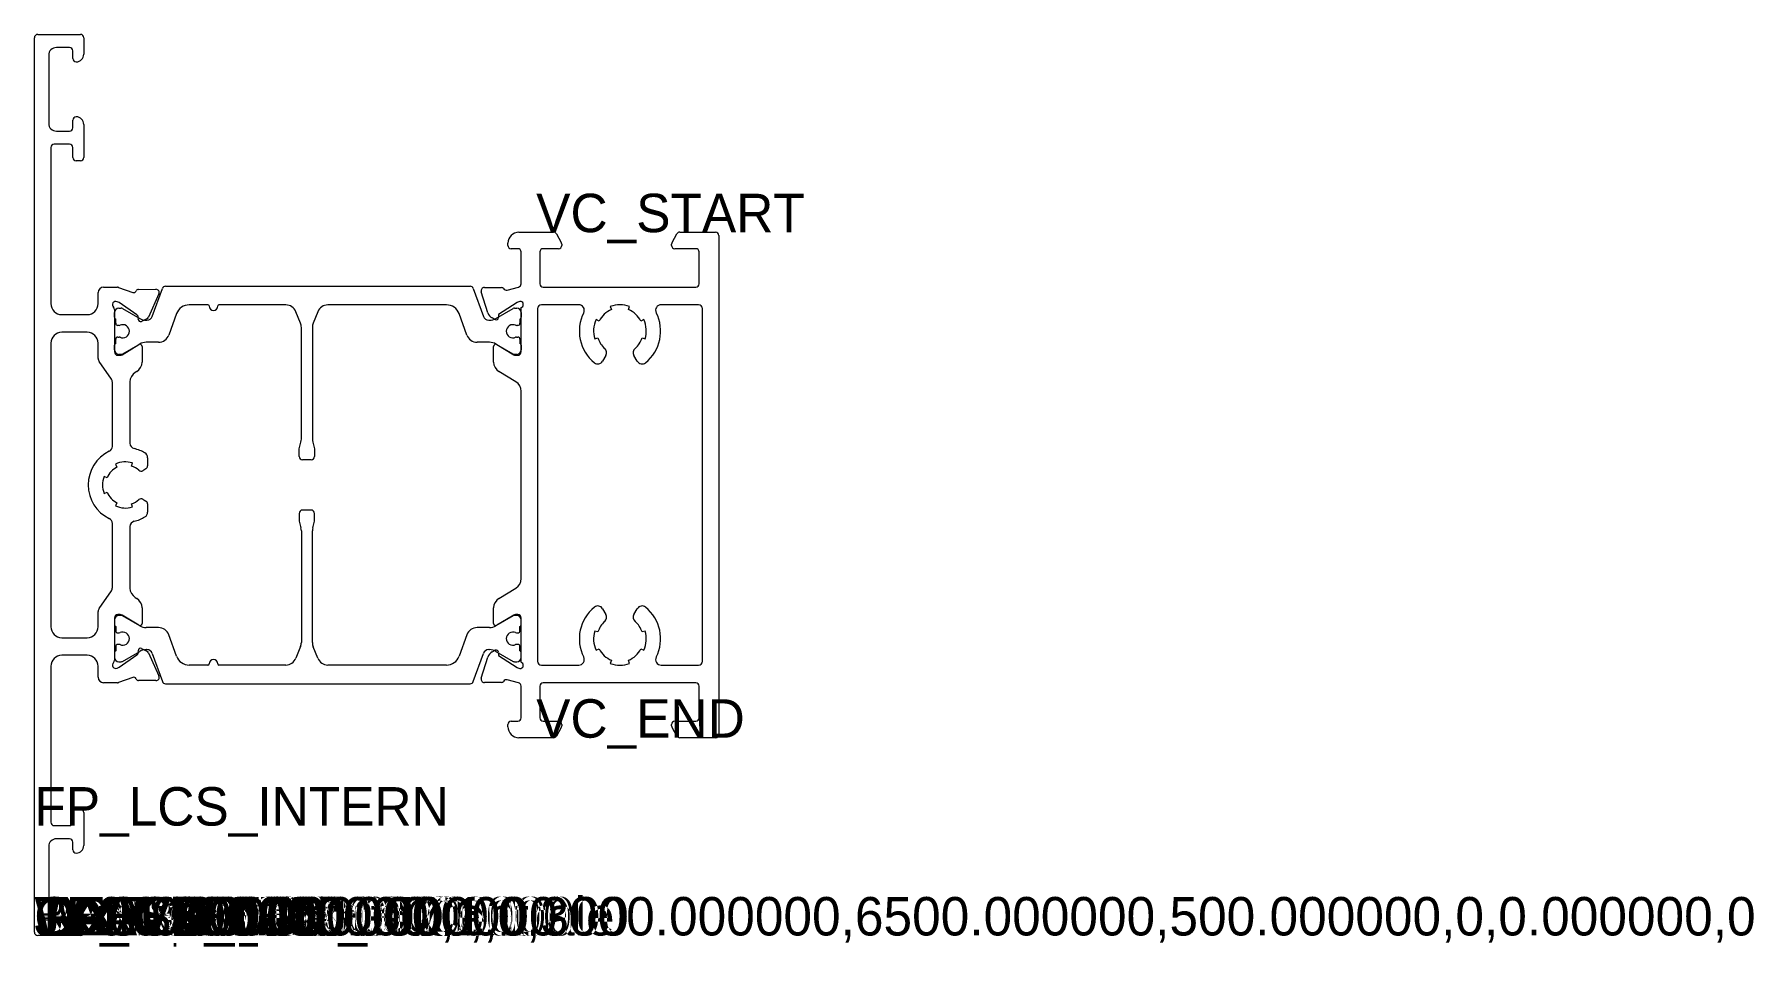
# Model space of a CAD drawing. Header units: metres. Extents: x 0 to 181, y -1 to 263.
# Drawn here: x 24.6 to 181.1, y 179.9 to 262.9 of the extents above; entities outside this region: 4.
import ezdxf

# ---------------------------------------------------------------- set-up
doc = ezdxf.new("R2010")
doc.units = ezdxf.units.M

msp = doc.modelspace()

# ---------------------------------------------------------------- linework, layer by layer
for p, q in [((24.577257, 181.161642), (24.577257, 262.561642)), ((24.877257, 262.861642), (28.777257, 262.861642)), ((27.777257, 261.661642), (26.577257, 261.661642)), ((28.077257, 260.661642), (28.077257, 261.361642)), ((29.077257, 262.561642), (29.077257, 261.061642)), ((25.877257, 260.961642), (25.877257, 254.761642)), ((26.577257, 254.061642), (27.777257, 254.061642)), ((28.077257, 254.361642), (28.077257, 255.061642)), ((29.077257, 254.661642), (29.077257, 251.661642)), ((26.077257, 252.561642), (26.077257, 238.36188)), ((27.777257, 252.861642), (26.377257, 252.861642)), ((28.077257, 251.661642), (28.077257, 252.561642)), ((28.777257, 251.361642), (28.377257, 251.361642)), ((68.677514, 244.861642), (71.826959, 244.861642)), ((72.086767, 244.711642), (72.537322, 243.931258)), ((82.617707, 243.931258), (83.068262, 244.711642)), ((83.32807, 244.861642), (86.577514, 244.861642)), ((86.877514, 244.561642), (86.877514, 199.161642)), ((67.677514, 243.661642), (67.677514, 243.861642)), ((68.577514, 243.361642), (67.977514, 243.361642)), ((68.877514, 240.161658), (68.877514, 243.061642)), ((70.577514, 243.061642), (70.577514, 240.161642)), ((72.277514, 243.361642), (70.877514, 243.361642)), ((72.577514, 243.781258), (72.577514, 243.661642)), ((82.577514, 243.661642), (82.577514, 243.781258)), ((84.777514, 243.361642), (82.877514, 243.361642)), ((85.077514, 240.161642), (85.077514, 243.061642)), ((30.877505, 239.861889), (32.145445, 239.861912)), ((32.246965, 239.844215), (33.548831, 239.376074)), ((34.062729, 239.655793), (35.641657, 239.66625)), ((35.304693, 237.197406), (36.233596, 239.749546)), ((36.515504, 239.94694), (64.239525, 239.94694)), ((64.521433, 239.749546), (65.450336, 237.197405)), ((65.855403, 237.526767), (65.253439, 239.447436)), ((65.539708, 239.837156), (67.090802, 239.837156)), ((67.616532, 239.598111), (68.653978, 239.871566)), ((70.877514, 239.861642), (84.777514, 239.861642)), ((30.377514, 238.36188), (30.377514, 239.361889)), ((32.28225, 238.454646), (32.099541, 238.535993)), ((32.277514, 237.94694), (32.483959, 237.94694)), ((33.911007, 237.33018), (32.28225, 238.454646)), ((32.583903, 237.920177), (34.165847, 237.007518)), ((35.91637, 239.241275), (34.96772, 237.135759)), ((40.377514, 238.24694), (38.655297, 238.24694)), ((47.460466, 238.24694), (41.377514, 238.24694)), ((62.099732, 238.24694), (51.294166, 238.24694)), ((66.589182, 237.007518), (68.171125, 237.920177)), ((68.517721, 238.468228), (66.809624, 237.384165)), ((68.27107, 237.94694), (68.477514, 237.94694)), ((68.877514, 238.561641), (68.839233, 238.561641)), ((68.877514, 233.961641), (68.877514, 237.995956)), ((70.377514, 237.911642), (70.377514, 205.811642)), ((74.132108, 238.261642), (70.727514, 238.261642)), ((77.000954, 238.095739), (77.110556, 237.816477)), ((78.644988, 237.816477), (78.75459, 238.095739)), ((85.027514, 238.261642), (81.623436, 238.261642)), ((85.377514, 205.811642), (85.377514, 237.911642)), ((27.077257, 237.36188), (29.377514, 237.36188)), ((31.877514, 237.814706), (31.877514, 233.96192)), ((31.877514, 237.120145), (31.877514, 237.54694)), ((31.977514, 236.57194), (31.977514, 236.94694)), ((32.289321, 236.37194), (32.177514, 236.37194)), ((32.289321, 236.37194), (32.373869, 236.39069)), ((34.030288, 236.944038), (34.03959, 237.059133)), ((34.822784, 236.987948), (34.315361, 236.747229)), ((34.765514, 236.84694), (34.827577, 236.84694)), ((37.527666, 237.457364), (36.817034, 235.50492)), ((48.806393, 236.571423), (48.389345, 237.617325)), ((50.36658, 237.620551), (49.949929, 236.586106)), ((63.937995, 235.50492), (63.227363, 237.457364)), ((65.927451, 236.84694), (65.989515, 236.84694)), ((66.529243, 236.910119), (66.248173, 237.057048)), ((66.809624, 237.384165), (66.821721, 237.095744)), ((68.38116, 236.39069), (68.465708, 236.37194)), ((68.577514, 236.37194), (68.465708, 236.37194)), ((68.777514, 236.94694), (68.777514, 236.57194)), ((68.877514, 237.54694), (68.877514, 237.120145)), ((75.985737, 236.772798), (75.715447, 236.902963)), ((80.040097, 236.902963), (79.769807, 236.772798)), ((26.077257, 234.761863), (26.077257, 208.961422)), ((29.377514, 235.761863), (27.077257, 235.761863)), ((30.377514, 233.377687), (30.377514, 234.761863)), ((31.977514, 234.74694), (31.977514, 235.12194)), ((32.177514, 235.32194), (32.289321, 235.32194)), ((32.373869, 235.30319), (32.289321, 235.32194)), ((35.877341, 234.84694), (34.765514, 234.84694)), ((48.877514, 226.024981), (48.877514, 236.201038)), ((49.877514, 236.212495), (49.877514, 226.025024)), ((65.989515, 234.84694), (64.877687, 234.84694)), ((68.465708, 235.32194), (68.38116, 235.30319)), ((68.465708, 235.32194), (68.577514, 235.32194)), ((68.777514, 235.12194), (68.777514, 234.74694)), ((75.584397, 235.15423), (75.871069, 235.242656)), ((79.884475, 235.242656), (80.171147, 235.15423)), ((31.877514, 234.14694), (31.877514, 234.573735)), ((32.177514, 233.66192), (32.398708, 233.66192)), ((32.483959, 233.74694), (32.277514, 233.74694)), ((32.555011, 233.705855), (34.073312, 234.63263)), ((34.165847, 234.686363), (32.583903, 233.773703)), ((34.377514, 234.46192), (34.377514, 233.036337)), ((66.377514, 233.037008), (66.377514, 234.462197)), ((68.171125, 233.773703), (66.589182, 234.686363)), ((66.677514, 234.635402), (68.207899, 233.701834)), ((68.477514, 233.74694), (68.27107, 233.74694)), ((68.357899, 233.661641), (68.577514, 233.661641)), ((68.877514, 234.573735), (68.877514, 234.14694)), ((76.602037, 233.652004), (76.297424, 233.124399)), ((79.45812, 233.124399), (79.153507, 233.652004)), ((31.58709, 231.492584), (30.467938, 233.090899)), ((33.898524, 232.182786), (33.756505, 232.096097)), ((68.398287, 231.242937), (66.856742, 232.183313)), ((31.677514, 225.371628), (31.677514, 231.205796)), ((33.277514, 231.242546), (33.277514, 225.656376)), ((68.877514, 213.334043), (68.877514, 230.389241)), ((48.67752, 225.14694), (48.84344, 225.766162)), ((49.911588, 225.766205), (50.07752, 225.14694)), ((33.408074, 223.581673), (33.4965, 223.868345)), ((34.877514, 224.343577), (34.877514, 223.589252)), ((48.67752, 224.44694), (48.67752, 225.14694)), ((49.77752, 224.14694), (48.97752, 224.14694)), ((50.07752, 225.14694), (50.07752, 224.44694)), ((31.201942, 222.519256), (30.922679, 222.628858)), ((31.966358, 223.753677), (32.096524, 223.483386)), ((34.727514, 223.329444), (34.43486, 223.160481)), ((30.922679, 221.094426), (31.201942, 221.204028)), ((32.096524, 220.239898), (31.966358, 219.969608)), ((33.4965, 219.854939), (33.408074, 220.141611)), ((34.43486, 220.562804), (34.727514, 220.39384)), ((34.877514, 220.134033), (34.877514, 219.379708)), ((48.67752, 219.276344), (48.67752, 218.576344)), ((49.77752, 219.576344), (48.97752, 219.576344)), ((50.07752, 218.576344), (50.07752, 219.276344)), ((31.677514, 212.517489), (31.677514, 218.351657)), ((33.277514, 218.066909), (33.277514, 212.480738)), ((48.67752, 218.576344), (48.84344, 217.957122)), ((48.877514, 217.698303), (48.877514, 207.522247)), ((49.877514, 207.51079), (49.877514, 217.69826)), ((49.911588, 217.957079), (50.07752, 218.576344)), ((30.467938, 210.632386), (31.58709, 212.230701)), ((33.756505, 211.627188), (33.898524, 211.540499)), ((66.856742, 211.539971), (68.398287, 212.480348)), ((30.377514, 208.961365), (30.377514, 210.345598)), ((31.877514, 209.761365), (31.877514, 205.908578)), ((32.398708, 210.061365), (32.177514, 210.061365)), ((32.483959, 209.976344), (32.277514, 209.976344)), ((34.073312, 209.090654), (32.555011, 210.01743)), ((34.165847, 209.036922), (32.583903, 209.949581)), ((34.377514, 210.686948), (34.377514, 209.261365)), ((66.377514, 209.261088), (66.377514, 210.686276)), ((68.171125, 209.949581), (66.589182, 209.036922)), ((68.207899, 210.021451), (66.677514, 209.087883)), ((68.477514, 209.976344), (68.27107, 209.976344)), ((68.577514, 210.061643), (68.357899, 210.061643)), ((68.877514, 205.727329), (68.877514, 209.761643)), ((76.297424, 210.598885), (76.602037, 210.07128)), ((79.153507, 210.07128), (79.45812, 210.598885)), ((31.877514, 209.576344), (31.877514, 209.149549)), ((31.977514, 208.976344), (31.977514, 208.601344)), ((32.177514, 208.401344), (32.289321, 208.401344)), ((32.289321, 208.401344), (32.373869, 208.420094)), ((35.877341, 208.876344), (34.765514, 208.876344)), ((37.527666, 206.26592), (36.817034, 208.218364)), ((63.937995, 208.218364), (63.227363, 206.26592)), ((65.989515, 208.876344), (64.877687, 208.876344)), ((68.38116, 208.420094), (68.465708, 208.401344)), ((68.465708, 208.401344), (68.577514, 208.401344)), ((68.777514, 208.601344), (68.777514, 208.976344)), ((68.877514, 209.149549), (68.877514, 209.576344)), ((75.871069, 208.480628), (75.584397, 208.569055)), ((80.171147, 208.569055), (79.884475, 208.480628)), ((27.077257, 207.961422), (29.377514, 207.961422)), ((31.877514, 206.603139), (31.877514, 206.176344)), ((31.977514, 207.151344), (31.977514, 206.776344)), ((32.289321, 207.351344), (32.177514, 207.351344)), ((32.373869, 207.332594), (32.289321, 207.351344)), ((32.583903, 205.803107), (34.165847, 206.715767)), ((34.03959, 206.664152), (34.030288, 206.779247)), ((34.315361, 206.976056), (34.822784, 206.735336)), ((34.765514, 206.876344), (34.827577, 206.876344)), ((34.96772, 206.587525), (35.91637, 204.48201)), ((48.806393, 207.151862), (48.389345, 206.105959)), ((50.36658, 206.102734), (49.949929, 207.137179)), ((65.927451, 206.876344), (65.989515, 206.876344)), ((66.248173, 206.666236), (66.529243, 206.813166)), ((66.589182, 206.715767), (68.171125, 205.803107)), ((66.821721, 206.627541), (66.809624, 206.339119)), ((68.465708, 207.351344), (68.38116, 207.332594)), ((68.577514, 207.351344), (68.465708, 207.351344)), ((68.777514, 206.776344), (68.777514, 207.151344)), ((68.877514, 206.176344), (68.877514, 206.603139)), ((75.715447, 206.820321), (75.985737, 206.950486)), ((79.769807, 206.950486), (80.040097, 206.820321)), ((26.077257, 205.361404), (26.077257, 191.161642)), ((29.377514, 206.361404), (27.077257, 206.361404)), ((30.377514, 204.361395), (30.377514, 205.361404)), ((32.099541, 205.187292), (32.28225, 205.268639)), ((32.277514, 205.776344), (32.483959, 205.776344)), ((32.28225, 205.268639), (33.911007, 206.393105)), ((35.304693, 206.525879), (36.233596, 203.973738)), ((40.377514, 205.476344), (38.655297, 205.476344)), ((47.460466, 205.476344), (41.377514, 205.476344)), ((62.099732, 205.476344), (51.294166, 205.476344)), ((64.521433, 203.973738), (65.450336, 206.525879)), ((65.253439, 204.275849), (65.855403, 206.196518)), ((66.809624, 206.339119), (68.517721, 205.255056)), ((68.27107, 205.776344), (68.477514, 205.776344)), ((68.839233, 205.161643), (68.877514, 205.161643)), ((70.727514, 205.461642), (74.132108, 205.461642)), ((77.110556, 205.906807), (77.000954, 205.627545)), ((78.75459, 205.627545), (78.644988, 205.906807)), ((81.623436, 205.461642), (85.027514, 205.461642)), ((32.145445, 203.861373), (30.877505, 203.861395)), ((33.548831, 204.34721), (32.246965, 203.87907)), ((35.641657, 204.057035), (34.062729, 204.067492)), ((36.515504, 203.776344), (64.239525, 203.776344)), ((67.090802, 203.886128), (65.539708, 203.886128)), ((68.653978, 203.851718), (67.616532, 204.125174)), ((68.877514, 200.661642), (68.877514, 203.561627)), ((70.577514, 203.561642), (70.577514, 200.661642)), ((84.777514, 203.861642), (70.877514, 203.861642)), ((85.077514, 200.661642), (85.077514, 203.561642)), ((67.977514, 200.361642), (68.577514, 200.361642)), ((70.877514, 200.361642), (72.277514, 200.361642)), ((82.877514, 200.361642), (84.777514, 200.361642)), ((67.677514, 199.861642), (67.677514, 200.061642)), ((71.826959, 198.861642), (68.677514, 198.861642)), ((72.537322, 199.792027), (72.086767, 199.011642)), ((72.577514, 200.061642), (72.577514, 199.942027)), ((82.577514, 199.942027), (82.577514, 200.061642)), ((83.068262, 199.011642), (82.617707, 199.792027)), ((86.577514, 198.861642), (83.32807, 198.861642)), ((28.077257, 191.161642), (28.077257, 192.061642)), ((28.377257, 192.361642), (28.777257, 192.361642)), ((29.077257, 192.061642), (29.077257, 189.061642)), ((26.377257, 190.861642), (27.777257, 190.861642)), ((27.777257, 189.661642), (26.577257, 189.661642)), ((28.077257, 188.661642), (28.077257, 189.361642)), ((25.877257, 188.961642), (25.877257, 182.761642)), ((26.577257, 182.061642), (27.777257, 182.061642)), ((28.077257, 182.361642), (28.077257, 183.061642)), ((29.077257, 182.661642), (29.077257, 181.161642)), ((28.777257, 180.861642), (24.877257, 180.861642))]:
    msp.add_line(p, q)
for centre, radius, start, end in [((24.877257, 262.561642), 0.3, 90, 180), ((26.577257, 260.961642), 0.7, 90, 180), ((27.777257, 261.361642), 0.3, 360, 90), ((28.777257, 262.561642), 0.3, 360, 90), ((28.377257, 260.661642), 0.3, 180, 270), ((28.377257, 261.061642), 0.7, 270, 360), ((28.377257, 255.061642), 0.3, 90, 180), ((28.377257, 254.661642), 0.7, 360, 90), ((26.577257, 254.761642), 0.7, 180, 270), ((27.777257, 254.361642), 0.3, 270, 360), ((26.377257, 252.561642), 0.3, 90, 180), ((27.777257, 252.561642), 0.3, 360, 90), ((28.377257, 251.661642), 0.3, 180, 270), ((28.777257, 251.661642), 0.3, 270, 360), ((68.677514, 243.861642), 1, 90, 180), ((71.826959, 244.561642), 0.3, 30, 90), ((83.32807, 244.561642), 0.3, 90, 150), ((86.577514, 244.561642), 0.3, 360, 90), ((67.977514, 243.661642), 0.3, 180, 270), ((68.577514, 243.061642), 0.3, 360, 90), ((70.877514, 243.061642), 0.3, 90, 180), ((72.277514, 243.661642), 0.3, 270, 360), ((72.277514, 243.781258), 0.3, 360, 30), ((82.877514, 243.781258), 0.3, 150, 180), ((82.877514, 243.661642), 0.3, 180, 270), ((84.777514, 243.061642), 0.3, 360, 90), ((30.877514, 239.361889), 0.5, 90, 180), ((32.145451, 239.561912), 0.3, 70.221829, 90), ((33.62835, 239.597212), 0.235, 250.221829, 336), ((34.064285, 239.420798), 0.235, 90, 156), ((35.643644, 239.366257), 0.3, 335.379459, 90), ((36.515504, 239.64694), 0.3, 90, 160), ((64.239525, 239.64694), 0.3, 20, 90), ((65.539708, 239.537156), 0.3, 90, 197.401721), ((67.092205, 239.637161), 0.2, 29.632658, 90), ((67.526811, 239.88438), 0.3, 209.632658, 287.401721), ((68.577514, 240.161658), 0.3, 284.766462, 360), ((70.877514, 240.161642), 0.3, 180, 270), ((84.777514, 240.161642), 0.3, 270, 360), ((27.077257, 238.36188), 1, 180, 270), ((29.377514, 238.36188), 1, 270, 360), ((31.977539, 238.261911), 0.300009, 66.004713, 228.187329), ((31.577514, 237.814706), 0.3, 360, 48.187329), ((32.277514, 237.54694), 0.4, 90, 180), ((32.483959, 237.74694), 0.2, 60.018361, 90), ((38.655297, 237.04694), 1.2, 90, 160), ((40.377514, 238.14694), 0.1, 360, 90), ((40.877514, 238.14694), 0.4, 180, 270), ((40.877514, 238.14694), 0.4, 270, 360), ((41.377514, 238.14694), 0.1, 90, 180), ((47.460466, 237.24694), 1, 21.739375, 90), ((51.294166, 237.24694), 1, 90, 158.061531), ((62.099732, 237.04694), 1.2, 20, 90), ((68.27107, 237.74694), 0.2, 90, 119.981639), ((68.477514, 237.54694), 0.4, 360, 90), ((68.839233, 237.961641), 0.6, 90, 122.401721), ((68.777514, 238.278799), 0.3, 289.471221, 70.528779), ((70.727514, 237.911642), 0.35, 90, 180), ((74.132108, 237.761642), 0.5, 333.103454, 90), ((77.877772, 235.861642), 2.4, 68.571429, 111.428571), ((81.623436, 237.761642), 0.5, 90, 206.896546), ((85.027514, 237.911642), 0.35, 360, 90), ((32.077514, 237.120145), 0.2, 180, 240), ((32.177514, 236.57194), 0.2, 180, 270), ((32.627514, 235.84694), 0.6, 360, 115.007833), ((33.740565, 237.0833), 0.3, 355.379459, 55.379459), ((34.229638, 236.927927), 0.2, 175.379459, 295.379459), ((34.765514, 238.04694), 1.2, 240.018361, 270), ((34.6942, 237.258995), 0.3, 295.379459, 335.745828), ((34.827577, 237.34694), 0.5, 270, 342.598279), ((47.877514, 236.201038), 1, 360, 21.739375), ((50.877514, 236.212495), 1, 158.061531, 180), ((65.927451, 237.34694), 0.5, 197.401721, 270), ((66.618788, 237.766022), 0.8, 197.401721, 242.401721), ((65.989515, 238.04694), 1.2, 270, 299.981639), ((66.621897, 237.087363), 0.2, 242.401721, 360), ((68.127514, 235.84694), 0.6, 64.992167, 180), ((68.577514, 236.57194), 0.2, 270, 360), ((68.677514, 237.120145), 0.2, 300, 360), ((77.877772, 235.861642), 3.7, 153.103454, 231.010701), ((77.877772, 235.861642), 2.4, 154.285714, 197.142857), ((77.877772, 235.861642), 2.1, 111.428571, 154.285714), ((77.877772, 235.861642), 2.1, 25.714286, 68.571429), ((77.877772, 235.861642), 2.4, 342.857143, 25.714286), ((77.877772, 235.861642), 3.7, 308.989299, 26.896546), ((27.077257, 234.761863), 1, 90, 180), ((29.377514, 234.761863), 1, 360, 90), ((32.077514, 234.573735), 0.2, 120, 180), ((32.177514, 235.12194), 0.2, 90, 180), ((32.627514, 235.84694), 0.6, 244.992167, 360), ((34.765514, 233.64694), 1.2, 90, 119.981639), ((35.877341, 235.84694), 1, 270, 340), ((64.877687, 235.84694), 1, 200, 270), ((65.989515, 233.64694), 1.2, 60.018361, 90), ((68.127514, 235.84694), 0.6, 180, 295.007833), ((68.577514, 235.12194), 0.2, 360, 90), ((68.677514, 234.573735), 0.2, 360, 60), ((77.877772, 235.861642), 2.1, 197.142857, 228.912511), ((77.877772, 235.861642), 2.1, 311.087489, 342.857143), ((30.877514, 233.377687), 0.5, 180, 215), ((32.277514, 234.14694), 0.4, 180, 270), ((32.177514, 233.96192), 0.3, 180, 270), ((32.398708, 233.96192), 0.3, 270, 301.4), ((32.483959, 233.94694), 0.2, 270, 299.981639), ((34.177514, 234.46192), 0.2, 360, 121.4), ((66.577514, 234.462197), 0.2, 60, 180), ((68.27107, 233.94694), 0.2, 240.018361, 270), ((68.357899, 233.961641), 0.3, 240, 270), ((68.477514, 234.14694), 0.4, 270, 360), ((68.577514, 233.961641), 0.3, 270, 360), ((76.169024, 233.902004), 0.5, 330, 48.912511), ((79.58652, 233.902004), 0.5, 131.087489, 210), ((34.277514, 231.242546), 1, 121.4, 180), ((33.377514, 233.036337), 1, 301.4, 360), ((67.377514, 233.037008), 1, 180, 238.615899), ((75.864411, 233.374399), 0.5, 231.010701, 330), ((79.891133, 233.374399), 0.5, 210, 308.989299), ((31.177514, 231.205796), 0.5, 360, 35), ((67.877514, 230.389241), 1, 360, 58.615899), ((31.177514, 225.371628), 0.5, 295.842413, 360), ((33.777514, 225.656376), 0.5, 180, 256.657636), ((47.877514, 226.024981), 1, 345, 360), ((50.877514, 226.025024), 1, 180, 195), ((32.877514, 221.861642), 3.4, 115.842413, 244.157587), ((32.877514, 221.861642), 2.1, 72.857143, 115.714286), ((32.877514, 221.861642), 3.4, 58.85261, 76.657636), ((34.377514, 224.343577), 0.5, 360, 58.85261), ((48.97752, 224.44694), 0.3, 180, 270), ((49.77752, 224.44694), 0.3, 270, 360), ((32.877514, 221.861642), 2.1, 158.571429, 201.428571), ((32.877514, 221.861642), 1.8, 115.714286, 158.571429), ((32.877514, 221.861642), 1.8, 47.920213, 72.857143), ((34.28486, 223.420288), 0.3, 227.920213, 300), ((34.577514, 223.589252), 0.3, 300, 360), ((32.877514, 221.861642), 1.8, 201.428571, 244.285714), ((32.877514, 221.861642), 2.1, 244.285714, 287.142857), ((32.877514, 221.861642), 1.8, 287.142857, 312.079787), ((34.28486, 220.302996), 0.3, 60, 132.079787), ((34.377514, 219.379708), 0.5, 301.14739, 360), ((34.577514, 220.134033), 0.3, 360, 60), ((48.97752, 219.276344), 0.3, 90, 180), ((49.77752, 219.276344), 0.3, 360, 90), ((31.177514, 218.351657), 0.5, 360, 64.157587), ((33.777514, 218.066909), 0.5, 103.342364, 180), ((32.877514, 221.861642), 3.4, 283.342364, 301.14739), ((47.877514, 217.698303), 1, 360, 15), ((50.877514, 217.69826), 1, 165, 180), ((67.877514, 213.334043), 1, 301.384101, 360), ((31.177514, 212.517489), 0.5, 325, 360), ((34.277514, 212.480738), 1, 180, 238.6), ((33.377514, 210.686948), 1, 360, 58.6), ((67.377514, 210.686276), 1, 121.384101, 180), ((30.877514, 210.345598), 0.5, 145, 180), ((32.177514, 209.761365), 0.3, 90, 180), ((32.277514, 209.576344), 0.4, 90, 180), ((32.398708, 209.761365), 0.3, 58.6, 90), ((32.483959, 209.776344), 0.2, 60.018361, 90), ((68.27107, 209.776344), 0.2, 90, 119.981639), ((68.357899, 209.761643), 0.3, 90, 120), ((68.477514, 209.576344), 0.4, 360, 90), ((68.577514, 209.761643), 0.3, 360, 90), ((77.877772, 207.861642), 3.7, 128.989299, 206.896546), ((75.864411, 210.348885), 0.5, 30, 128.989299), ((76.169024, 209.82128), 0.5, 311.087489, 30), ((79.58652, 209.82128), 0.5, 150, 228.912511), ((79.891133, 210.348885), 0.5, 51.010701, 150), ((77.877772, 207.861642), 3.7, 333.103454, 51.010701), ((27.077257, 208.961422), 1, 180, 270), ((29.377514, 208.961422), 1, 270, 360), ((32.077514, 209.149549), 0.2, 180, 240), ((32.177514, 208.601344), 0.2, 180, 270), ((32.627514, 207.876344), 0.6, 360, 115.007833), ((34.177514, 209.261365), 0.2, 238.6, 360), ((34.765514, 210.076344), 1.2, 240.018361, 270), ((35.877341, 207.876344), 1, 20, 90), ((64.877687, 207.876344), 1, 90, 160), ((65.989515, 210.076344), 1.2, 270, 299.981639), ((66.577514, 209.261088), 0.2, 180, 300), ((68.127514, 207.876344), 0.6, 64.992167, 180), ((68.577514, 208.601344), 0.2, 270, 360), ((68.677514, 209.149549), 0.2, 300, 360), ((77.877772, 207.861642), 2.4, 162.857143, 205.714286), ((77.877772, 207.861642), 2.1, 131.087489, 162.857143), ((77.877772, 207.861642), 2.1, 17.142857, 48.912511), ((77.877772, 207.861642), 2.4, 334.285714, 17.142857), ((32.077514, 206.603139), 0.2, 120, 180), ((32.177514, 207.151344), 0.2, 90, 180), ((32.627514, 207.876344), 0.6, 244.992167, 360), ((33.740565, 206.639985), 0.3, 304.620541, 4.620541), ((34.229638, 206.795358), 0.2, 64.620541, 184.620541), ((34.765514, 205.676344), 1.2, 90, 119.981639), ((34.6942, 206.46429), 0.3, 24.254172, 64.620541), ((34.827577, 206.376344), 0.5, 17.401721, 90), ((47.877514, 207.522247), 1, 338.260625, 360), ((50.877514, 207.51079), 1, 180, 201.938469), ((65.927451, 206.376344), 0.5, 90, 162.598279), ((66.618788, 205.957262), 0.8, 117.598279, 162.598279), ((65.989515, 205.676344), 1.2, 60.018361, 90), ((66.621897, 206.635922), 0.2, 360, 117.598279), ((68.127514, 207.876344), 0.6, 180, 295.007833), ((68.577514, 207.151344), 0.2, 360, 90), ((68.677514, 206.603139), 0.2, 360, 60), ((77.877772, 207.861642), 2.1, 205.714286, 248.571429), ((77.877772, 207.861642), 2.1, 291.428571, 334.285714), ((27.077257, 205.361404), 1, 90, 180), ((29.377514, 205.361404), 1, 360, 90), ((31.977539, 205.461374), 0.300009, 131.812671, 293.995287), ((31.577514, 205.908578), 0.3, 311.812671, 360), ((32.277514, 206.176344), 0.4, 180, 270), ((32.483959, 205.976344), 0.2, 270, 299.981639), ((38.655297, 206.676344), 1.2, 200, 270), ((40.377514, 205.576344), 0.1, 270, 360), ((40.877514, 205.576344), 0.4, 90, 180), ((40.877514, 205.576344), 0.4, 360, 90), ((41.377514, 205.576344), 0.1, 180, 270), ((47.460466, 206.476344), 1, 270, 338.260625), ((51.294166, 206.476344), 1, 201.938469, 270), ((62.099732, 206.676344), 1.2, 270, 340), ((68.27107, 205.976344), 0.2, 240.018361, 270), ((68.477514, 206.176344), 0.4, 270, 360), ((68.839233, 205.761643), 0.6, 237.598279, 270), ((68.777514, 205.444486), 0.3, 289.471221, 70.528779), ((70.727514, 205.811642), 0.35, 180, 270), ((74.132108, 205.961642), 0.5, 270, 26.896546), ((77.877772, 207.861642), 2.4, 248.571429, 291.428571), ((81.623436, 205.961642), 0.5, 153.103454, 270), ((85.027514, 205.811642), 0.35, 270, 360), ((30.877514, 204.361395), 0.5, 180, 270), ((32.145451, 204.161373), 0.3, 270, 289.778171), ((33.62835, 204.126073), 0.235, 24, 109.778171), ((34.064285, 204.302487), 0.235, 204, 270), ((35.643644, 204.357028), 0.3, 270, 24.620541), ((36.515504, 204.076344), 0.3, 200, 270), ((64.239525, 204.076344), 0.3, 270, 340), ((65.539708, 204.186128), 0.3, 162.598279, 270), ((67.092205, 204.086123), 0.2, 270, 330.367342), ((67.526811, 203.838905), 0.3, 72.598279, 150.367342), ((68.577514, 203.561627), 0.3, 360, 75.233538), ((70.877514, 203.561642), 0.3, 90, 180), ((84.777514, 203.561642), 0.3, 360, 90), ((67.977514, 200.061642), 0.3, 90, 180), ((68.577514, 200.661642), 0.3, 270, 360), ((70.877514, 200.661642), 0.3, 180, 270), ((72.277514, 200.061642), 0.3, 360, 90), ((82.877514, 200.061642), 0.3, 90, 180), ((84.777514, 200.661642), 0.3, 270, 360), ((68.677514, 199.861642), 1, 180, 270), ((71.826959, 199.161642), 0.3, 270, 330), ((72.277514, 199.942027), 0.3, 330, 360), ((82.877514, 199.942027), 0.3, 180, 210), ((83.32807, 199.161642), 0.3, 210, 270), ((86.577514, 199.161642), 0.3, 270, 360), ((26.377257, 191.161642), 0.3, 180, 270), ((27.777257, 191.161642), 0.3, 270, 360), ((28.377257, 192.061642), 0.3, 90, 180), ((28.777257, 192.061642), 0.3, 360, 90), ((26.577257, 188.961642), 0.7, 90, 180), ((27.777257, 189.361642), 0.3, 360, 90), ((28.377257, 188.661642), 0.3, 180, 270), ((28.377257, 189.061642), 0.7, 270, 360), ((28.377257, 183.061642), 0.3, 90, 180), ((28.377257, 182.661642), 0.7, 360, 90), ((26.577257, 182.761642), 0.7, 180, 270), ((27.777257, 182.361642), 0.3, 270, 360), ((24.877257, 181.161642), 0.3, 180, 270), ((28.777257, 181.161642), 0.3, 270, 360)]:
    msp.add_arc(centre, radius, start, end)

# ---------------------------------------------------------------- texts
for tag, p in [('VC_START', (70.252236, 244.861642)), ('VC_END', (70.252236, 198.861642)), ('FP_LCS_INTERN', (24.577257, 190.861642)), ('WX:0.000000', (24.577257, 180.861642)), ('WY:0.000000', (24.577257, 180.861642)), ('JX:0.000000', (24.577257, 180.861642)), ('JY:0.000000', (24.577257, 180.861642)), ('TDEV:0.000000', (24.577257, 180.861642)), ('TDEV2:0.000000', (24.577257, 180.861642)), ('TDEV3:0.000000', (24.577257, 180.861642)), ('TDEV4:0.000000', (24.577257, 180.861642)), ('TDEV5:0.000000', (24.577257, 180.861642)), ('OPTI:500.000000,1,0,3000.000000,6500.000000,500.000000,0,0.000000,0', (24.577257, 180.861642)), ('GLASS_MIN:0.000000', (24.577257, 180.861642)), ('GLASS_MAX:0.000000', (24.577257, 180.861642)), ('DESC:Montante Centrale', (24.577257, 180.861642)), ('DENS:1.650000', (24.577257, 180.861642)), ('BL01:6800.000000,,1', (24.577257, 180.861642)), ('PANE_WIDTH:57.500000', (24.577257, 180.861642)), ('FP_LCS_ORIG', (24.577257, 180.861642)), ('REAR_VIEW', (24.577257, 180.861642)), ('FP_LCS_HOT', (34.577257, 180.861642)), ('MIN_VETRO:0', (0, 0)), ('MAX_VETRO:0', (0, 0)), ('MIN_VETRO:0', (0, 0)), ('MAX_VETRO:0', (0, 0))]:
    msp.add_attdef(tag, p, '', height=3.5)

doc.saveas('drawing.dxf')
